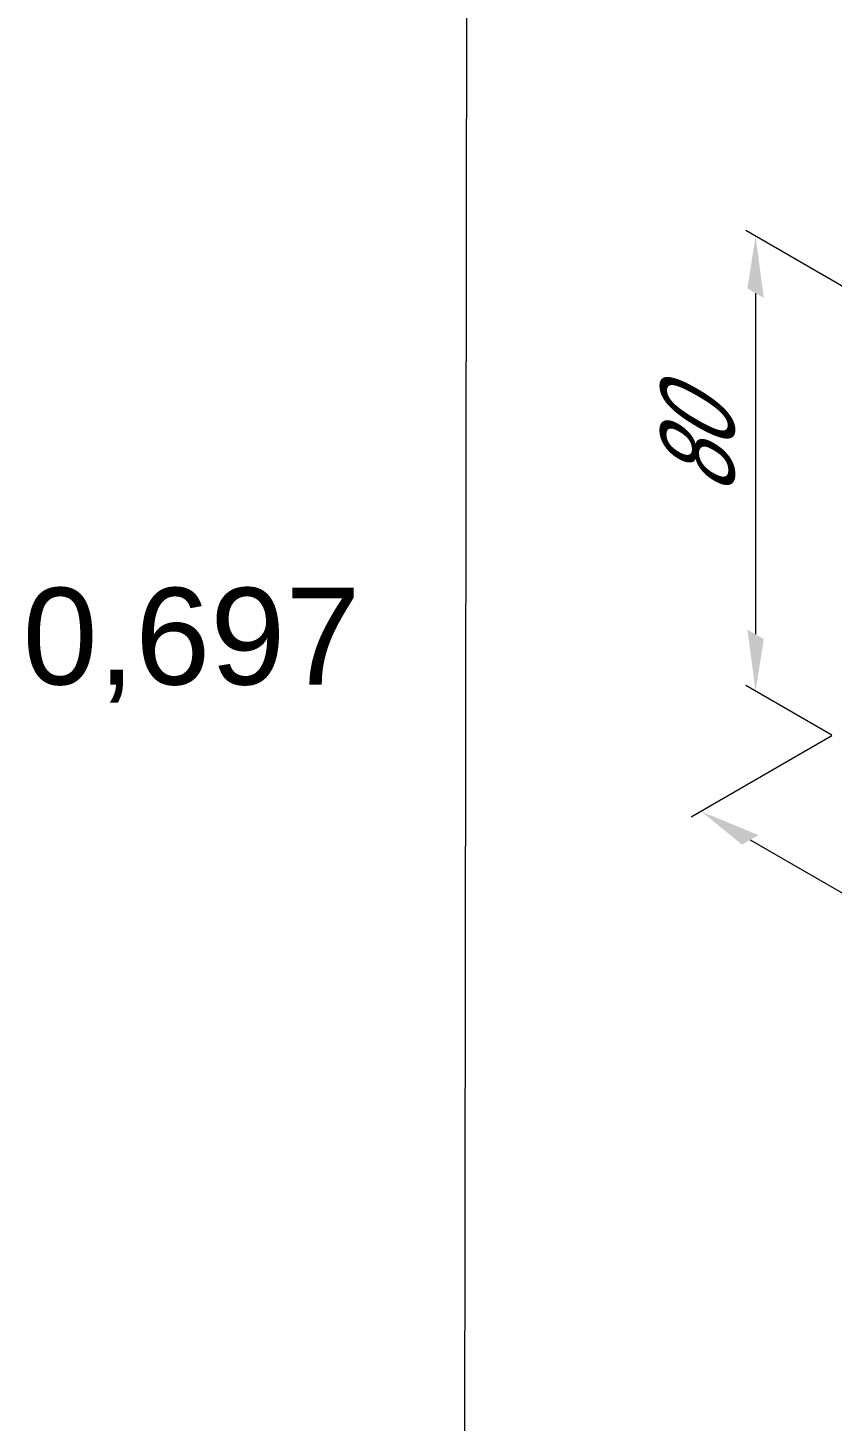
# Model space of a CAD drawing. Extents: x -37 to 4620, y -49 to 348.
# Drawn here: x 1967.03 to 1987.84, y 231.6 to 267.61 of the extents above; entities that cross this region are included whole.
import ezdxf

# ---------------------------------------------------------------- set-up
doc = ezdxf.new("R2010")
doc.units = 0
doc.header["$LTSCALE"] = 5
for name, color, linetype, lineweight in [('4', 160, 'CONTINUOUS', 18), ('Рамки', 1, 'CONTINUOUS', 15), ('Текстовый', 7, 'CONTINUOUS', 9)]:
    doc.layers.add(name, color=color, linetype=linetype, lineweight=lineweight)
doc.styles.add('15', font='russ.shx', dxfattribs={"width": 0.7, "height": 15})
doc.styles.add('Каталожный', font='arial.ttf', dxfattribs={"height": 2.5})

msp = doc.modelspace()

# ---------------------------------------------------------------- linework, layer by layer
at = {"layer": '4', "extrusion": (-0.707107, -0.408248, 0.57735)}
for p, q in [((1988.529, 260.677, -12.376), (1985.6, 262.368, -14.767)), ((1985.855, 260.751, -15.599), (1985.855, 251.933, -21.834)), ((1987.829, 249.324, -21.262), (1985.6, 250.61, -23.081))]:
    msp.add_line(p, q, dxfattribs=at)
at = {"layer": '4', "extrusion": (-8.3e-15, 0.816497, 0.57735)}
for p, q in [((1987.829, 249.309, -21.241), (1984.19, 247.208, -18.27)), ((1985.718, 246.62, -17.439), (2008.656, 233.377, 1.291))]:
    msp.add_line(p, q, dxfattribs=at)
at = {"layer": '4', "extrusion": (-0.707107, -0.408248, 0.57735)}
for points in [[(767.322, 1055.676, -1519.668), (766.898, 1055.251, -1519.668), (765.837, 1056.736, -1519.668)], [(774.959, 1048.039, -1519.668), (774.535, 1047.614, -1519.668), (776.02, 1046.554, -1519.668)]]:
    msp.add_solid(points, dxfattribs=at)
at = {"layer": '4', "extrusion": (-8.3e-15, 0.816497, 0.57735)}
msp.add_solid([(-1985.93, -156.837, 191.297), (-1985.505, -156.413, 191.297), (-1984.445, -157.898, 191.297)], dxfattribs=at)
at = {"layer": 'Рамки'}
msp.add_line((1978.392, 279.852), (1978.194, 124.138), dxfattribs=at)

# ---------------------------------------------------------------- texts
at = {"layer": '4', "extrusion": (0.707107, 0.408248, 0.57735), "insert": (1984.364, 257.203, -17.499), "char_height": 2.7, "attachment_point": 5, "text_direction": (0, 0.816497, -0.57735), "style": '15'}
msp.add_mtext('\\A1;80', dxfattribs=at)
at = {"layer": 'Текстовый', "color": 1, "linetype": 'Continuous', "insert": (1966.895, 253.134), "char_height": 2.5, "width": 15.84446, "attachment_point": 1, "style": 'Каталожный'}
msp.add_mtext('\\pxql;0,697', dxfattribs=at)

doc.saveas('drawing.dxf')
